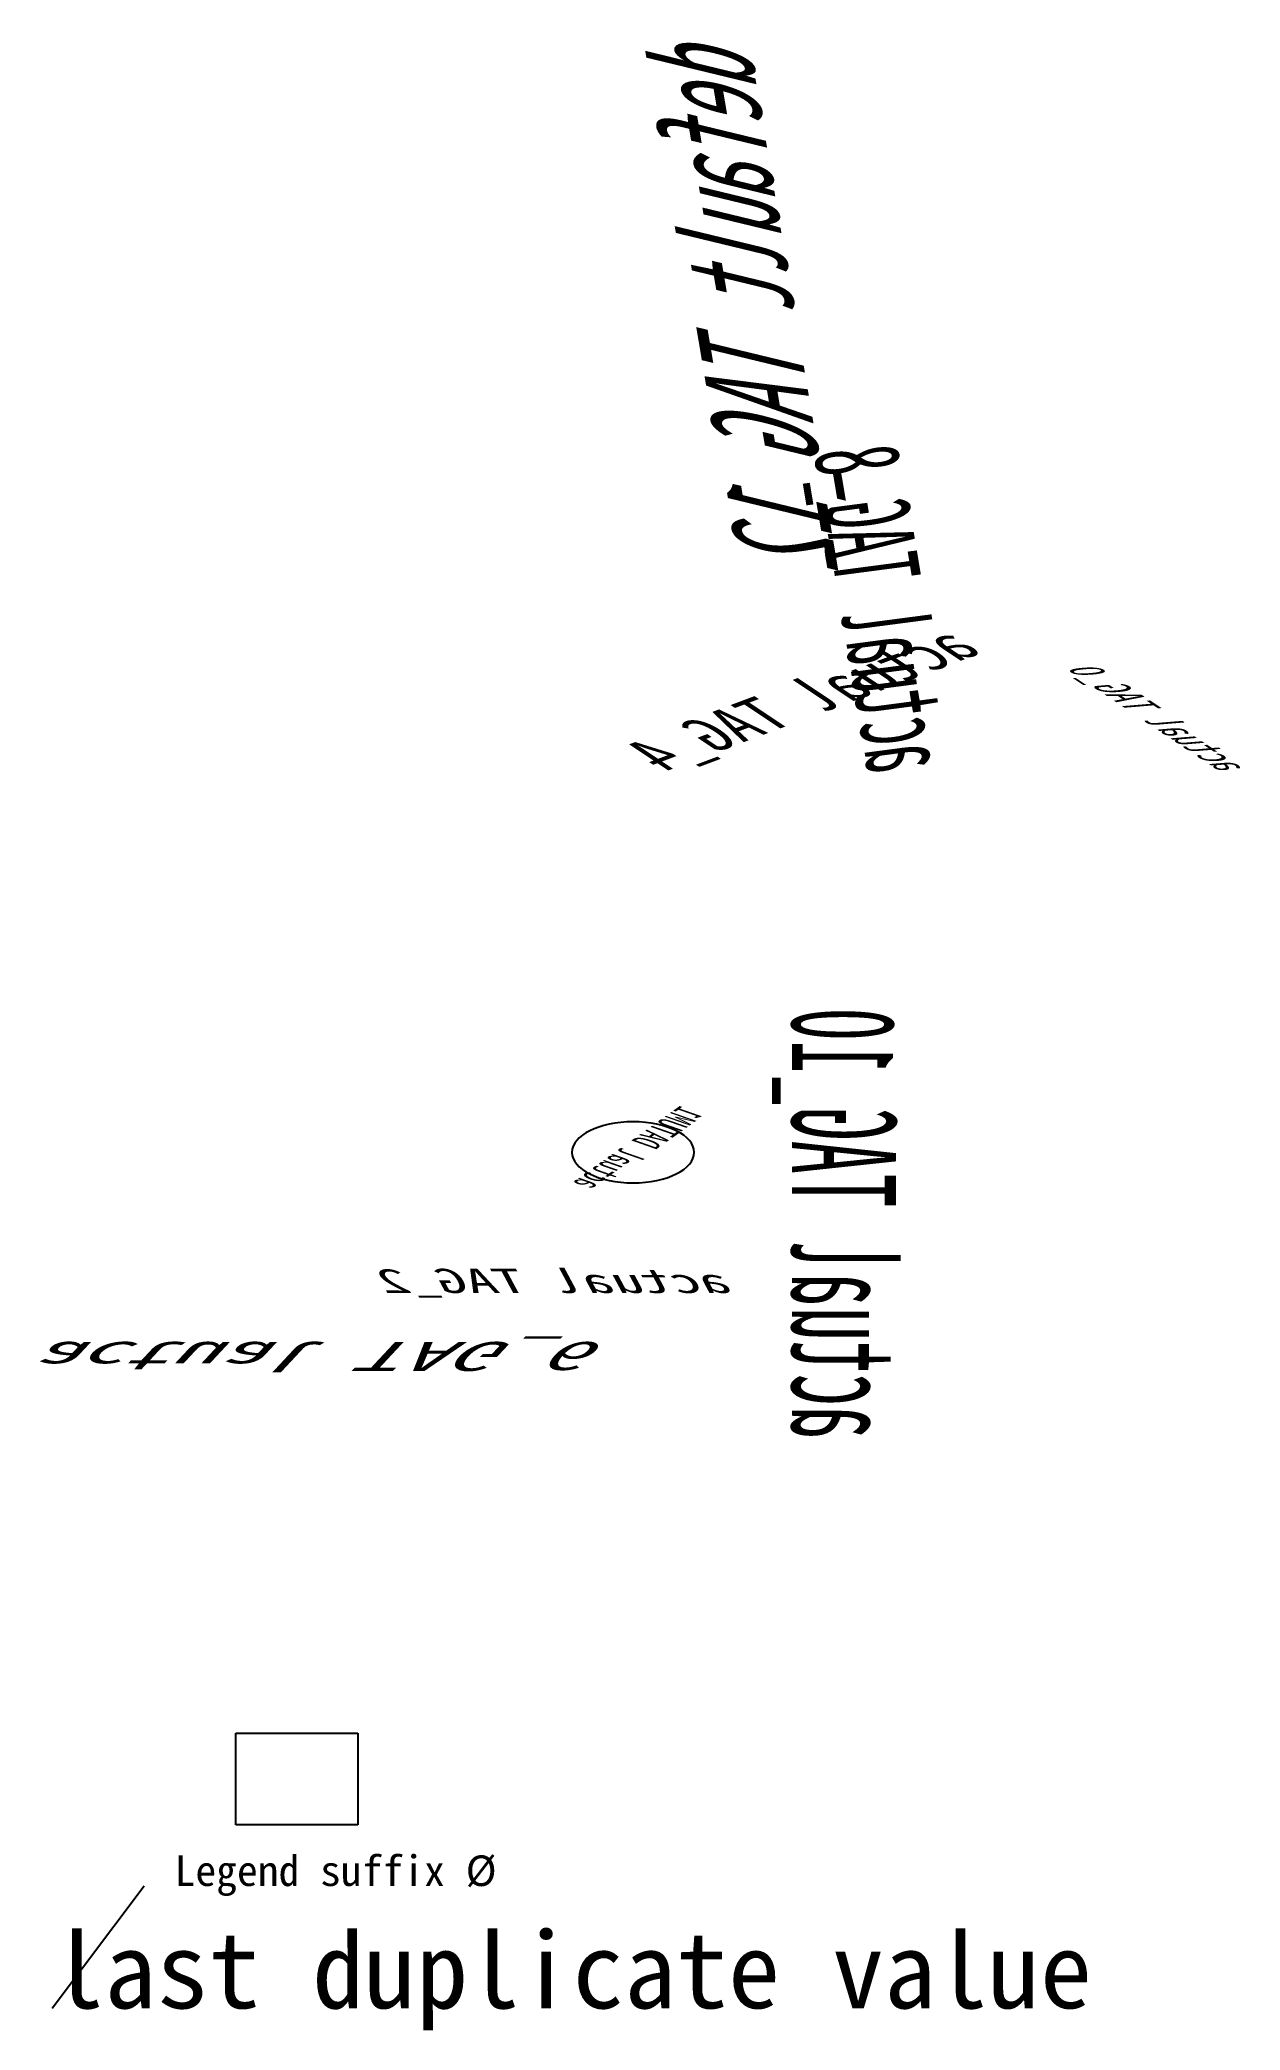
# Paper-space layout 'bLaD1' of a CAD drawing. Header units: metres. Extents: x 0.6 to 39.9, y 1.3 to 66.4.
import ezdxf
from ezdxf.enums import TextEntityAlignment as Align

# ---------------------------------------------------------------- set-up
doc = ezdxf.new("R2010")
doc.units = ezdxf.units.M
doc.layers.add('X-XX-AL-LEGENDA', color=7, linetype='Continuous')
picture_1 = doc.add_image_def('image1.png', size_in_pixel=(3, 2))

# ---------------------------------------------------------------- blocks, each defined once
blk = doc.blocks.new('Legenda Ø', base_point=(5, 7, 2))
blk.add_circle((5, 7), 1)
at = {"oblique": -25, "width": 0.86}
blk.add_attdef('TAG_6', text='', height=1.3, rotation=-90, dxfattribs=at).set_placement((11.2, 7.4, 2), align=Align.RIGHT)
at = {"extrusion": (0, 0, -1), "oblique": 15, "flags": 1}
for tag, height, rotation, width, p in [('PROJECTNAAM', 0.6, -90, 0.72, (8.4, 8.8, 2)), ('TAG_11', 1.8, 270, 0.96, (13.2, 6.4, 2))]:
    blk.add_attdef(tag, text='', height=height, rotation=rotation, dxfattribs=dict(at, width=width)).set_placement(p, align=Align.BOTTOM_CENTER)
at = {"oblique": 15, "width": 0.78}
blk.add_attdef('TAG_2', text='', height=0.9, rotation=90, dxfattribs=at).set_placement((9.6, 8.2, 2), align=Align.CENTER)
at = {"extrusion": (0, 0, -1), "width": 0.88, "flags": 1}
blk.add_attdef('TAG_7', text='', height=1.4, dxfattribs=at).set_placement((11.6, 7.2, 2), align=Align.BOTTOM_LEFT)
at = {"extrusion": (0, 0, -1), "oblique": -25, "width": 0.8, "flags": 1}
blk.add_attdef('TAG_3', text='', height=1, rotation=180, dxfattribs=at).set_placement((10, 8, 2), align=Align.BOTTOM_RIGHT)
for tag, p, height, rotation, width in [('DATUM1', (6, 8, 3), 0.5, -145, 0.7), ('TAG_10', (14.4, 4.4, 4.2), 1.7, 180, 0.94)]:
    blk.add_attdef(tag, p, '', height=height, rotation=rotation, dxfattribs=dict(width=width))
at = {"extrusion": (0.3, 0.4, 1), "oblique": -25, "width": 0.98, "flags": 2}
blk.add_attdef('TAG_12', text='', height=1.9, rotation=-145, dxfattribs=at).set_placement((13.6, 6.2, 2), align=Align.MIDDLE_RIGHT)
at = {"extrusion": (0.3, 0.4, 1), "oblique": 15, "width": 0.9, "flags": 2}
blk.add_attdef('TAG_8', text='', height=1.5, rotation=35, dxfattribs=at).set_placement((12, 7, 2), align=Align.MIDDLE_CENTER)
at = {"extrusion": (0.3, 0.4, 1), "width": 0.82, "flags": 2}
blk.add_attdef('TAG_4', text='', height=1.1, rotation=270, dxfattribs=at).set_placement((10.4, 7.8, 2), align=Align.MIDDLE_LEFT)
at = {"extrusion": (0.0001, 0.5, 1), "flags": 3}
blk.add_attdef('TAG_13', text='', height=2, rotation=-90, dxfattribs=at).set_placement((14, 6, 2), align=Align.TOP_LEFT)
at = {"extrusion": (0.3, 0.4, 1), "oblique": -25, "width": 0.74, "flags": 2}
blk.add_attdef('TAG_0', text='', height=0.7, dxfattribs=at).set_placement((8.8, 8.6, 2), align=Align.MIDDLE_RIGHT)
at = {"extrusion": (0.0001, 0.5, 1), "oblique": -25, "width": 0.92, "flags": 3}
blk.add_attdef('TAG_9', text='', height=1.6, rotation=90, dxfattribs=at).set_placement((12.4, 6.8, 2), align=Align.TOP_RIGHT)
at = {"extrusion": (0.0001, 0.5, 1), "oblique": 15, "width": 0.84, "flags": 3}
blk.add_attdef('TAG_5', text='', height=1.2, rotation=-145, dxfattribs=at).set_placement((10.8, 7.6, 2), align=Align.TOP_CENTER)
at = {"extrusion": (0.0001, 0.5, 1), "width": 0.76, "flags": 3}
blk.add_attdef('TAG_1', text='', height=0.8, rotation=35, dxfattribs=at).set_placement((9.2, 8.4, 2), align=Align.TOP_LEFT)

psp = doc.layouts.new('bLaD1')

# ---------------------------------------------------------------- linework, layer by layer
psp.add_line((1, 2), (4, 6))

# ---------------------------------------------------------------- block references
at = {"layer": 'X-XX-AL-LEGENDA', "color": 5}
ref = psp.add_blockref('Legenda Ø', (20, 30, 3), dxfattribs=dict(at, xscale=-1, yscale=2, zscale=0.5, rotation=90))
ref.add_attrib('DATUM1', 'actual DATUM1', (-18, 29, -3.5), dxfattribs={"layer": '0', "extrusion": (0, 0, -1), "height": 0.70942, "rotation": 144.47036, "oblique": 395.17501, "width": 0.695439})
ref.add_attrib('TAG_0', 'actual TAG_0', dxfattribs={"layer": '0', "extrusion": (0.098414, 0.14762, -0.984136), "height": 0.67805, "oblique": -51.16462, "width": 1.101798, "flags": 2}).set_placement((-2.971, 57.352, 5.444), align=Align.MIDDLE_RIGHT)
ref.add_attrib('TAG_2', 'actual TAG_2', dxfattribs={"layer": '0', "extrusion": (0, 0, -1), "height": 0.79327, "oblique": 28.18679, "width": 1.769887}).set_placement((-17.6, 25.4, -3), align=Align.CENTER)
ref.add_attrib('TAG_4', 'actual TAG_4', dxfattribs={"layer": '0', "extrusion": (0.098414, 0.14762, -0.984136), "height": 1.29443, "rotation": -54.67947, "oblique": 35.32053, "width": 1.076377, "flags": 2}).set_placement((0.051, 56.344, 5.444), align=Align.MIDDLE_LEFT)
ref.add_attrib('TAG_6', 'actual TAG_6', dxfattribs={"layer": '0', "extrusion": (0, 0, -1), "height": 0.95071, "rotation": -180, "oblique": -43.00307, "width": 2.351921}).set_placement((-19.2, 23.8, -3), align=Align.RIGHT)
ref.add_attrib('TAG_8', 'actual TAG_8', dxfattribs={"layer": '0', "extrusion": (0.098414, 0.14762, -0.984136), "height": 2.80392, "rotation": 47.21065, "oblique": -1.15763, "width": 0.474283, "flags": 2}).set_placement((3.073, 55.336, 5.444), align=Align.MIDDLE_CENTER)
ref.add_attrib('TAG_10', 'actual TAG_10', (-25.2, 20.6, -4.1), dxfattribs={"layer": '0', "extrusion": (0, 0, -1), "height": 3.4, "rotation": 90, "width": 0.47})
ref.add_attrib('TAG_12', 'default TAG_12', dxfattribs={"layer": '0', "extrusion": (0.098414, 0.14762, -0.984136), "height": 3.28429, "rotation": -132.78935, "oblique": -22.4009, "width": 0.558478, "flags": 2}).set_placement((6.095, 54.327, 5.444), align=Align.MIDDLE_RIGHT)
ref.add_attrib('TAG_0', 'last duplicate value', (1, 2), dxfattribs={"height": 2.5})

# ---------------------------------------------------------------- texts
psp.add_text('Legend suffix Ø', height=1).set_placement((5, 6))

# ---------------------------------------------------------------- pictures from other files: only their frames are drawn
image = psp.add_image(picture_1, insert=(7, 8), size_in_units=(4, 3))

doc.saveas('drawing.dxf')
